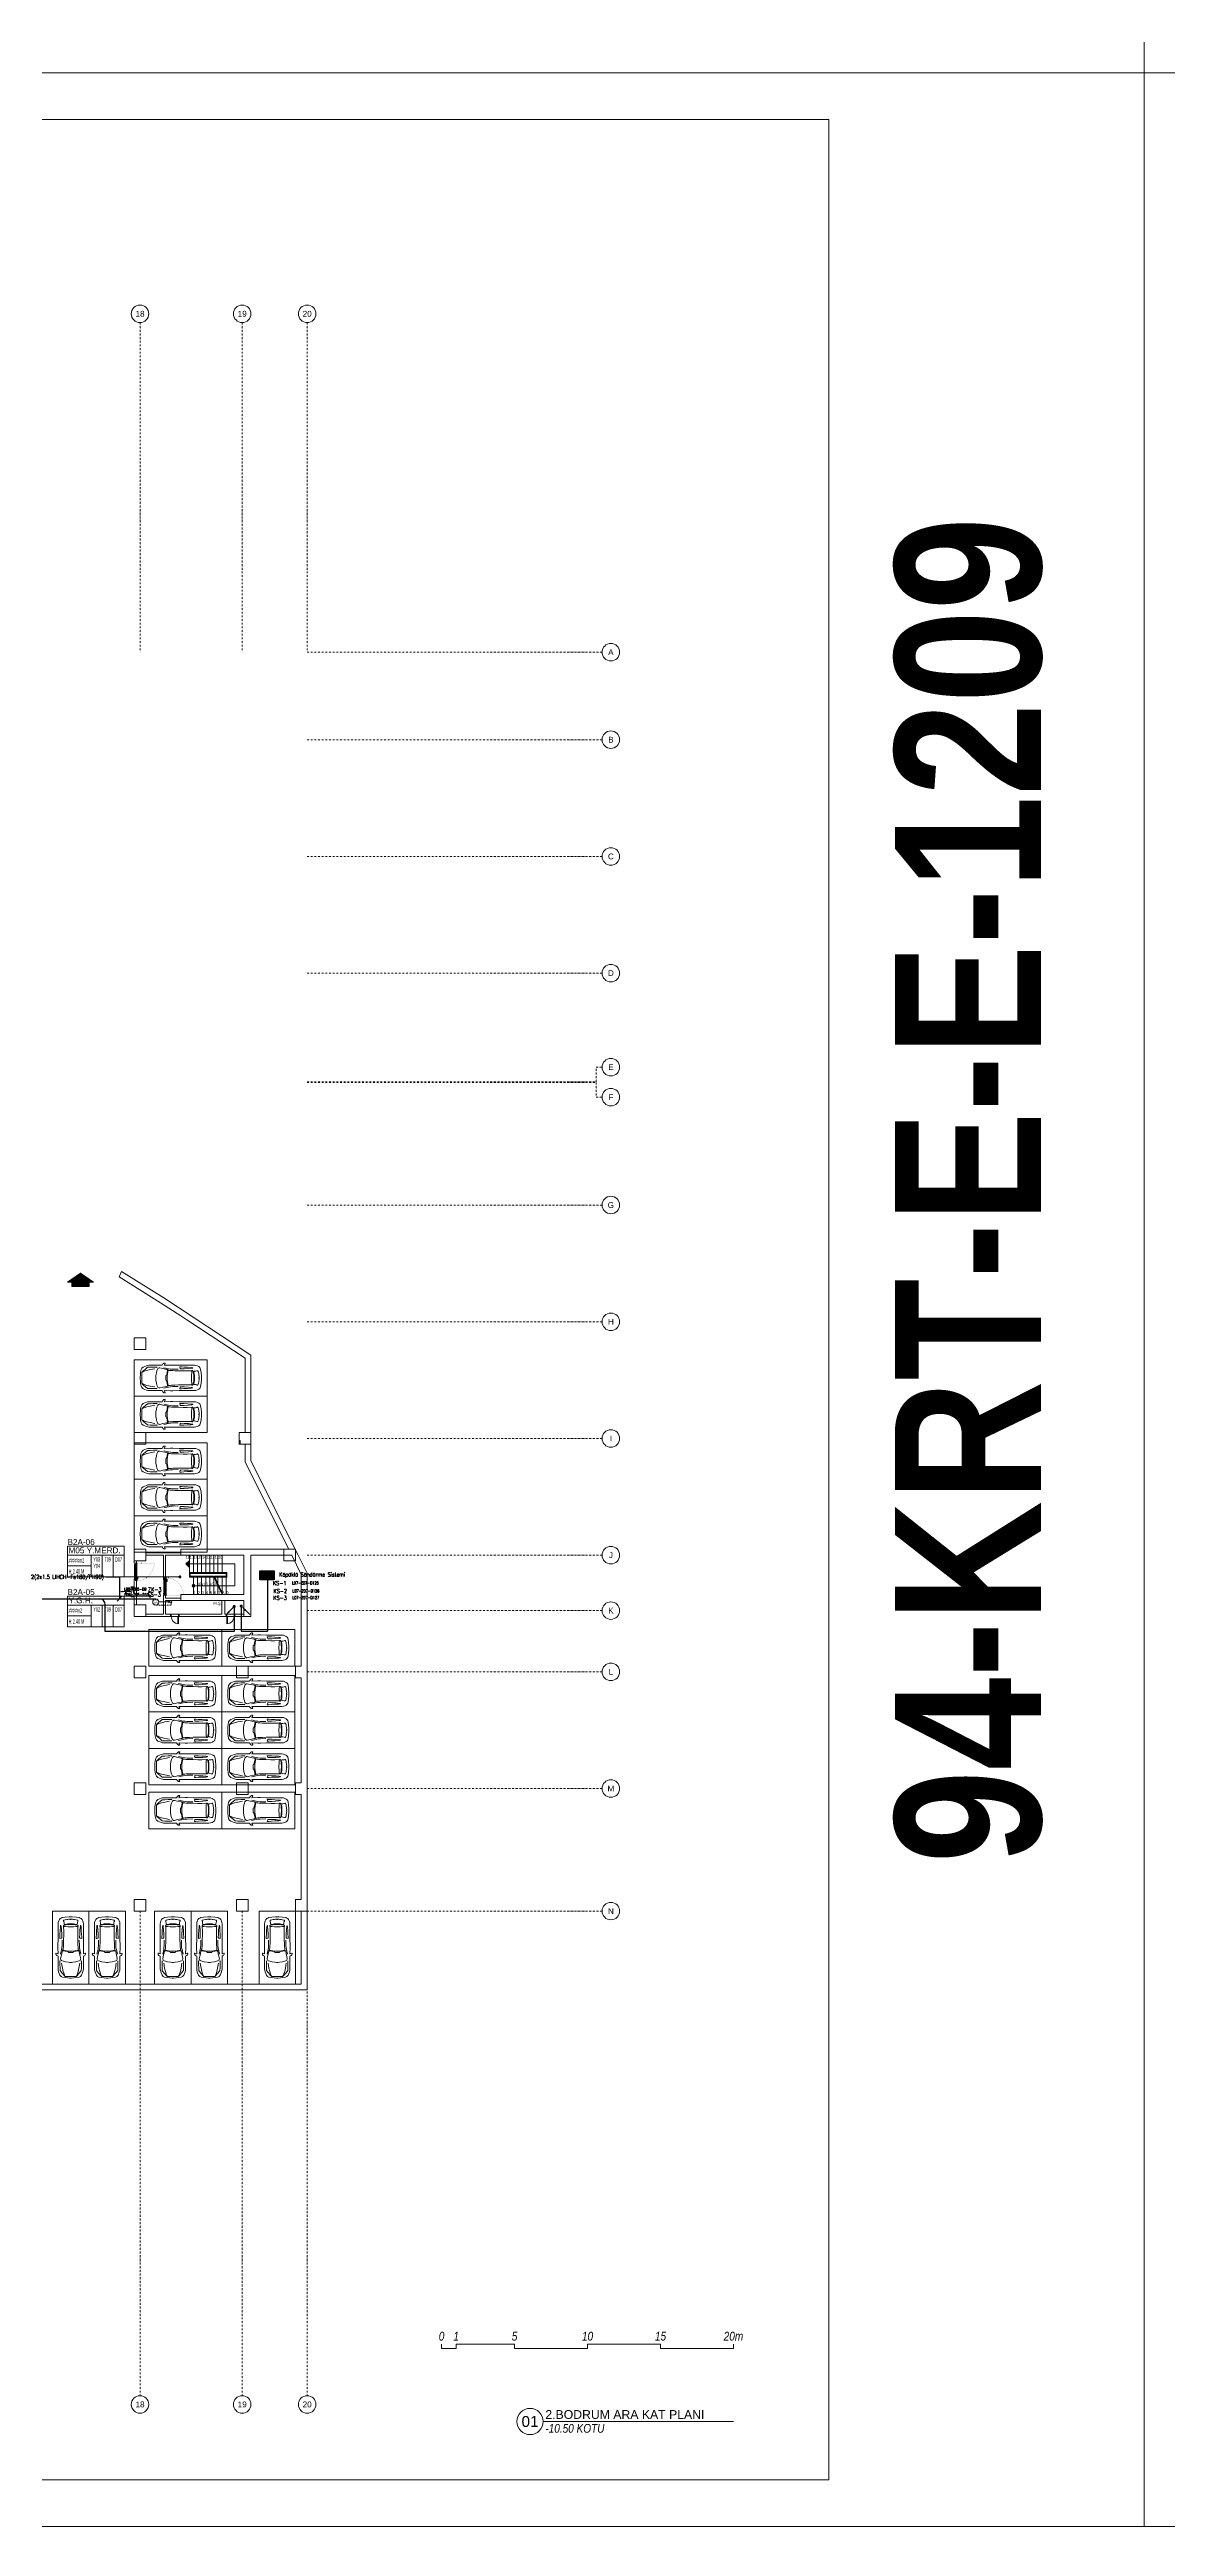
# Model space of a CAD drawing. Header units: metres. Extents: x -19121 to 152404, y -12107 to 46241.
# Drawn here: x 38660 to 46319, y -4219 to 12761 of the extents above; entities that cross this region are included whole.
import ezdxf
from ezdxf.enums import TextEntityAlignment as Align

# ---------------------------------------------------------------- set-up
doc = ezdxf.new("R2010")
doc.units = ezdxf.units.M
doc.header["$LTSCALE"] = 50
doc.header["$MEASUREMENT"] = 0
for name, pattern in [('DASHDOT2', [0.5, 0.25, -0.125, 0, -0.125]), ('DOT2', [0.125, 0, -0.125]), ('HIDDEN', [0.375, 0.25, -0.125])]:
    doc.linetypes.add(name, pattern=pattern)
doc.layers.get('0').update_dxf_attribs({"color": 9, "lineweight": 9})
for name, color, linetype, lineweight in [('00', 9, 'Continuous', 9), ('01', 9, 'Continuous', 9), ('03', 18, 'Continuous', 9), ('04', 9, 'Continuous', 9), ('06D', 9, 'Continuous', 9), ('10', 9, 'Continuous', 9), ('14', 9, 'Continuous', 9), ('19', 9, 'Continuous', 9), ('20', 9, 'DOT2', 9), ('21', 9, 'Continuous', 9), ('21_mahal200', 9, 'Continuous', 9), ('24', 9, 'DASHDOT2', 9), ('32-ekipman', 9, 'Continuous', 9), ('40A', 9, 'Continuous', 9), ('E-DEDEKTÖR NUMARALARI', 20, 'Continuous', 30), ('E-KUVVET PANOSU (MCC)', 7, 'Continuous', 30), ('E-MODÜL HATTI', 6, 'Continuous', 30), ('E-OK', 3, 'Continuous', 30), ('E-YAZI', 7, 'Continuous', 30), ('Y-DRENAJ', 251, 'HIDDEN', 9), ('Y-SPRINKLER-BORU', 251, 'Continuous', 15), ('Y-VANA', 3, 'Continuous', 15)]:
    doc.layers.add(name, color=color, linetype=linetype, lineweight=lineweight)
doc.styles.add('Arial', font='arial.ttf', dxfattribs={"height": 2.5})
doc.styles.add('E-YAZI', font='txttw.shx', dxfattribs={"height": 200})
doc.styles.add('MuuM_TEXT-BOLD', font='ARIALNB.TTF')
doc.styles.add('MuuM_TEXT-ITALIC', font='ARIALNI.TTF')
doc.styles.add('MuuM_TEXT-STANDART', font='ARIALN.TTF')
doc.styles.get("Standard").update_dxf_attribs({"font": 'ARIALN.TTF'})
doc.dimstyles.new('MuuM_DIM200', dxfattribs={"dimscale": 20, "dimtxt": 2, "dimasz": 1, "dimexe": 1, "dimexo": 1, "dimgap": 1, "dimtad": 1, "dimdec": 1, "dimrnd": 0.5, "dimdsep": 46, "dimtxsty": 'MuuM_TEXT-STANDART', "dimblk": 'ARCHTICK', "dimcen": 0, "dimdle": 0.15, "dimclrd": 256, "dimclre": 256, "dimclrt": 256, "dimadec": 0, "dimazin": 0, "dimtfac": 5, "dimtdec": 1, "dimtix": 1, "dimtmove": 2, "dimatfit": 3, "dimldrblk": 'DOT', "dimfxl": 3, "dimfxlon": 1, "dimtolj": 1, "dimlwd": -1, "dimlwe": -1, "dimarcsym": 0})

# ---------------------------------------------------------------- blocks, each defined once
blk = doc.blocks.new('0_drawinglabel')
blk.add_lwpolyline([(3, 0), (46.46, 0)])
blk.add_circle((0, 0), 3)
at = {"style": 'Arial'}
blk.add_attdef('CIZIMNO', text='', height=2.5, dxfattribs=at).set_placement((0, 0), align=Align.MIDDLE)
blk.add_attdef('CIZIMADI', text='', height=2, dxfattribs=at).set_placement((3.5, 0), align=Align.BOTTOM_LEFT)
blk.add_attdef('OLCEK', text='', height=2, dxfattribs=at).set_placement((46.46, 0), align=Align.BOTTOM_RIGHT)
at = {"style": 'MuuM_TEXT-ITALIC'}
blk.add_attdef('DRAWINGNAME', text='', height=2, dxfattribs=at).set_placement((3.5, -0.59), align=Align.TOP_LEFT)
blk.add_attdef('SCALE', text='', height=2, dxfattribs=at).set_placement((46.46, -0.59), align=Align.TOP_RIGHT)
blk = doc.blocks.new('0_graphicscale')
blk.add_lwpolyline([(0, 3), (0, 0), (10, 0), (10, 3), (50, 3), (50, 0), (100, 0), (100, 3), (150, 3), (150, 0), (200, 0), (200, 3)])
at = {"style": 'MuuM_TEXT-ITALIC'}
for s, p in [('0', (0, 8.5)), ('1', (10, 8.5)), ('5', (50, 8.5)), ('10', (100, 8.5)), ('15', (150, 8.5)), ('20m', (200, 8.5))]:
    blk.add_text(s, height=6, dxfattribs=at).set_placement(p, align=Align.MIDDLE_CENTER)
blk = doc.blocks.new('*U238')
at = {"layer": 'E-OK', "color": 3, "linetype": 'Continuous'}
blk.add_line((-98, -98), (0, 0), dxfattribs=at)
at = {"layer": 'E-OK', "color": 4, "linetype": 'Continuous', "const_width": 30}
blk.add_lwpolyline([(-15, 0, 1), (15, 0, 1)], format="xyb", close=True, dxfattribs=at)
at = {"layer": 'E-OK', "color": 3, "linetype": 'Continuous'}
blk.add_solid([(-84, -112), (-112, -84), (-183, -183)], dxfattribs=at)
blk = doc.blocks.new('A$C324859F2')
at = {"color": 3}
blk.add_circle((0, 0), 210, dxfattribs=at)
at = {"color": 3, "width": 0.6}
blk.add_attdef('TEXT1', text='', height=200, dxfattribs=at).set_placement((0, -97), align=Align.CENTER)
blk = doc.blocks.new('*U239')
at = {"layer": 'E-OK', "color": 3, "linetype": 'Continuous'}
blk.add_line((85, 85), (172, 172), dxfattribs=at)
at = {"layer": 'E-OK', "color": 4, "linetype": 'Continuous', "const_width": 30}
blk.add_lwpolyline([(-15, 0, 1), (15, 0, 1)], format="xyb", close=True, dxfattribs=at)
at = {"layer": 'E-OK', "color": 3, "linetype": 'Continuous'}
blk.add_solid([(99, 71), (71, 99), (0, 0)], dxfattribs=at)
blk = doc.blocks.new('100_KUVVET PANOSU (MCC)')
at = {"layer": 'E-KUVVET PANOSU (MCC)', "color": 4}
for p, q in [((-3.1, 3.9), (3.1, 3.9)), ((-3.1, 0), (-3.1, 3.9)), ((3.1, 0), (-3.1, 0)), ((3.1, 3.9), (3.1, 0))]:
    blk.add_line(p, q, dxfattribs=at)
blk.add_solid([(-3.1, 3.9), (3.1, 3.9), (-3.1, 0), (3.1, 0)], dxfattribs=at)
blk = doc.blocks.new('0_aks')
at = {"linetype": 'Continuous'}
blk.add_circle((0, 0), 3, dxfattribs=at)
at = {"style": 'Arial'}
blk.add_attdef('AKS', text='', height=2, dxfattribs=at).set_placement((0, 0), align=Align.MIDDLE_CENTER)
blk = doc.blocks.new('p-akslar_yeni')
at = {"layer": '24'}
for points in [[(17695, 2315), (17695, 55)], [(18395, 2315), (18395, 55)], [(18840, 2315), (18840, 55)], [(18840, 55), (20861, 55)], [(18840, -545), (20861, -545)], [(18840, -1345), (20861, -1345)], [(18840, -2145), (20861, -2145)], [(20821, -2890), (20821, -2790), (20861, -2790)], [(18840, -2890), (20821, -2890)], [(18840, -2895), (20821, -2895)], [(20821, -2895), (20821, -2995), (20861, -2995)], [(18840, -3735), (20861, -3735)], [(18840, -4535), (20861, -4535)], [(18840, -5335), (20861, -5335)], [(18840, -6135), (20861, -6135)], [(18840, -6515), (20861, -6515)], [(18840, -6935), (20861, -6935)], [(18840, -7735), (20861, -7735)], [(17695, -8575), (17695, -11897)], [(18395, -8575), (18395, -11897)], [(18840, -8575), (20861, -8575)], [(18840, -8575), (18840, -11897)]]:
    blk.add_lwpolyline(points, dxfattribs=at)
at = {"layer": '21', "xscale": 20, "yscale": 20, "zscale": 20}
for p, values in [((17695, 2375), {'AKS': '18'}), ((18395, 2375), {'AKS': '19'}), ((18840, 2375), {'AKS': '20'}), ((20921, 55), {'AKS': 'A'}), ((20921, -545), {'AKS': 'B'}), ((20921, -1345), {'AKS': 'C'}), ((20921, -2145), {'AKS': 'D'}), ((20921, -2790), {'AKS': 'E'}), ((20921, -2995), {'AKS': 'F'}), ((20921, -3735), {'AKS': 'G'}), ((20921, -4535), {'AKS': 'H'}), ((20921, -5335), {'AKS': 'I'}), ((20921, -6135), {'AKS': 'J'}), ((20921, -6515), {'AKS': 'K'}), ((20921, -6935), {'AKS': 'L'}), ((20921, -7735), {'AKS': 'M'}), ((20921, -8575), {'AKS': 'N'}), ((17695, -11957), {'AKS': '18'}), ((18395, -11957), {'AKS': '19'}), ((18840, -11957), {'AKS': '20'})]:
    blk.add_blockref('0_aks', p, dxfattribs=at).add_auto_attribs(values)
blk = doc.blocks.new('p-kolon_80x80')
blk.add_lwpolyline([(-40, -40), (40, -40), (40, 40), (-40, 40)], close=True)
blk = doc.blocks.new('2.Bod.Ara.Sitatik Elk.')
at = {"layer": '01'}
for points in [[(11560, -4550), (11421, -4460), (11136, -4282), (11154, -4246), (11443, -4426), (12040, -4819), (12040, -5350), (12000, -5350), (12000, -4840), (11600, -4577)], [(11560, -6150), (12300, -6150), (12000, -5553), (12000, -5430), (12040, -5430), (12040, -5543), (12364, -6190), (12364, -6190), (12425, -6313), (12425, -8630), (12345, -8630), (12345, -8550), (12385, -8550), (12385, -8550), (12385, -7830), (12345, -7830), (12345, -7750), (12385, -7750), (12385, -7030), (12385, -7030), (12345, -7030), (12345, -6950), (12385, -6950), (12385, -6950), (12385, -6323), (12319, -6190), (12040, -6190), (12040, -6610), (11990, -6610), (11990, -6500), (11600, -6500), (11600, -6500), (11560, -6500), (11560, -6460), (11990, -6460), (11990, -6190), (11560, -6190), (11560, -6150)], [(11240, -8630), (11320, -8630), (11320, -8550), (11240, -8550)], [(11940, -8630), (12020, -8630), (12020, -8550), (11940, -8550)]]:
    blk.add_lwpolyline(points, close=True, dxfattribs=at)
blk.add_lwpolyline([(11960, -5405), (11965, -5405), (11965, -5430), (11960, -5430)], dxfattribs=at)
for p in [(11280, -4740), (11280, -5390), (12000, -5390), (11280, -6190), (12304, -6190), (11280, -6570), (11280, -6990), (11980, -6990), (11280, -7790), (11980, -7790)]:
    blk.add_blockref('p-kolon_80x80', p, dxfattribs=at)
blk = doc.blocks.new('P-KURANGLEZ')
at = {"layer": '01'}
blk.add_lwpolyline([(7525, -500), (12385, -500), (12385, -5), (12385, 0), (12425, 0), (12425, -540), (7525, -540)], close=True, dxfattribs=at)
blk = doc.blocks.new('*U19')
at = {"ltscale": 15}
for p, q in [((-25, 1), (-26, 0)), ((-25, -1), (-26, 0)), ((-23, 1), (-25, 1)), ((-23, 1), (-23, -2)), ((-21, -3), (-18, 3)), ((-21, -3), (-18, 3)), ((-20, -3), (-17, 3)), ((-20, -3), (-16, 3)), ((-18, -3), (-15, 3)), ((-18, -3), (-15, 3)), ((-18, 1), (-18, 2)), ((-17, -3), (-14, 3)), ((-17, -3), (-13, 3)), ((-17, 1), (-17, 2)), ((-15, -3), (-12, 3)), ((-15, -3), (-12, 3)), ((-15, 1), (-15, 2)), ((-14, -3), (-11, 3)), ((-14, -3), (-10, 3)), ((-14, 1), (-14, 2)), ((-12, -3), (-9, 3)), ((-12, -3), (-9, 3)), ((-12, 1), (-12, 2)), ((-11, -3), (-8, 3)), ((-11, -3), (-7, 3)), ((-11, 1), (-11, 2)), ((-9, -3), (-6, 3)), ((-9, -3), (-6, 3)), ((-9, 1), (-9, 2)), ((-8, -3), (-4, 3)), ((-8, -3), (-5, 3)), ((-8, 1), (-8, 2)), ((-6, -3), (-3, 3)), ((-6, -3), (-3, 3)), ((-6, 1), (-6, 2)), ((-5, -3), (-1, 3)), ((-5, -3), (-2, 3)), ((-5, 1), (-5, 2)), ((-3, 1), (-3, 2)), ((0, 4), (-2, 1)), ((-2, 1), (-2, 2)), ((0, 0), (-1, 0)), ((-25, -1), (-23, -2)), ((-9, -2), (-23, -2)), ((-21, -3), (-21, -2)), ((-20, -3), (-19, -2)), ((-20, -2), (-19, -2)), ((-19, -2), (-18, -2)), ((-18, -3), (-18, -2)), ((-17, -3), (-16, -2)), ((-17, -2), (-16, -2)), ((-16, -2), (-15, -2)), ((-15, -3), (-15, -2)), ((-14, -3), (-13, -2)), ((-14, -2), (-13, -2)), ((-13, -2), (-12, -2)), ((-12, -3), (-12, -2)), ((-11, -3), (-10, -2)), ((-11, -2), (-10, -2)), ((-10, -2), (-9, -2)), ((-9, -3), (-9, -2)), ((-8, -2), (-7, -2)), ((-8, -3), (-7, -2)), ((-7, -2), (-6, -2)), ((-6, -3), (-6, -2)), ((-5, -2), (-4, -2)), ((-5, -3), (-4, -2)), ((-4, -2), (-2, -2)), ((0, -4), (-2, -2)), ((0, 0), (-1, 0))]:
    blk.add_line(p, q, dxfattribs=at)
for p, q in [((-7, 1), (-23, 1)), ((-17, 1), (-19, 1)), ((-16, 1), (-17, 1)), ((-14, 1), (-16, 1)), ((-13, 1), (-14, 1)), ((-11, 1), (-13, 1)), ((-10, 1), (-11, 1)), ((-8, 1), (-10, 1)), ((-7, 1), (-8, 1)), ((-5, 1), (-7, 1)), ((-4, 1), (-5, 1)), ((-2, 1), (-4, 1)), ((-2, 1), (-2, 1)), ((0, 0), (0, 4)), ((-2, -2), (-2, -2)), ((0, 0), (0, -4))]:
    blk.add_line(p, q)
for centre, radius, start, end in [((-26, 4), 3.92, 274.361, 322.10246), ((-26, -4), 3.92, 37.89754, 85.639), ((-18, 3), 0.0971, 330.32042, 150.32042), ((-17, 3), 0.0971, 330.32042, 150.32042), ((-15, 3), 0.0971, 330.32042, 150.32042), ((-14, 3), 0.0971, 330.32042, 150.32042), ((-12, 3), 0.0971, 330.32042, 150.32042), ((-11, 3), 0.0971, 330.32042, 150.32042), ((-9, 3), 0.0971, 330.32042, 150.32042), ((-8, 3), 0.0971, 330.32042, 150.32042), ((-6, 3), 0.0971, 330.32042, 150.32042), ((-5, 3), 0.0971, 330.32042, 150.32042), ((-3, 3), 0.0971, 330.32042, 150.32042), ((-2, 3), 0.0971, 330.32042, 150.32042), ((-1, 0), 0.486, 90, 270), ((0, 4), 0.25, 0, 150.08641), ((-21, -3), 0.0971, 150.32042, 330.32042), ((-20, -3), 0.0971, 150.32042, 330.32042), ((-18, -3), 0.0971, 150.32042, 330.32042), ((-17, -3), 0.0971, 150.32042, 330.32042), ((-15, -3), 0.0971, 150.32042, 330.32042), ((-14, -3), 0.0971, 150.32042, 330.32042), ((-12, -3), 0.0971, 150.32042, 330.32042), ((-11, -3), 0.0971, 150.32042, 330.32042), ((-9, -3), 0.0971, 150.32042, 330.32042), ((-8, -3), 0.0971, 150.32042, 330.32042), ((-6, -3), 0.0971, 150.32042, 330.32042), ((-5, -3), 0.0971, 150.32042, 330.32042), ((0, -4), 0.25, 209.91359, 0)]:
    blk.add_arc(centre, radius, start, end, dxfattribs=at)
blk = doc.blocks.new('conta')
at = {"ltscale": 10}
for p, q in [((-2650, 5346), (-2650, 5346)), ((-2650, 5345), (-2649, 5345)), ((-2650, 5344), (-2650, 5344)), ((-2650, 5344), (-2650, 5344)), ((-2649, 5345), (-2649, 5346)), ((-2649, 5345), (-2649, 5345)), ((-2649, 5345), (-2649, 5345)), ((-2649, 5345), (-2649, 5345)), ((-2649, 5344), (-2649, 5344)), ((-2649, 5344), (-2649, 5344)), ((-2649, 5344), (-2649, 5344))]:
    blk.add_line(p, q, dxfattribs=at)
for centre, radius, start, end in [((-2650, 5346), 0.05, 140.6345, 188.9372), ((-2650, 5346), 0.0696, 22.2428, 159.258), ((-2650, 5345), 0.03, 160.3382, 273.2666), ((-2650, 5342), 3.01, 80.4362, 93.2666), ((-2653, 5345), 3.19, 350.4674, 8.9372), ((-2650, 5345), 0.03, 90, 196.7772), ((-2651, 5345), 1.24, 340.3382, 16.7772), ((-2650, 5344), 0.02, 170.4674, 213.7451), ((-2651, 5345), 2.33, 7.5897, 18.7951), ((-2649, 5346), 0.05, 18.7951, 42.1429), ((-2649, 5345), 0.03, 4.7972, 123.0062), ((-2649, 5345), 0.05, 142.7347, 180.2669), ((-2658, 5345), 9.36, 353.6857, 357.8537), ((-2649, 5345), 0.03, 260.4362, 338.7066), ((-2649, 5345), 0.05, 52.7347, 142.7347), ((-2649, 5345), 0.05, 322.7347, 52.7347), ((-2649, 5345), 0.05, 187.5897, 322.7347), ((-2649, 5345), 0.05, 270, 303.0062), ((-2650, 5345), 1.27, 338.7066, 23.0418), ((-2649, 5344), 0.1, 173.9571, 217.2653), ((-2649, 5344), 0.05, 217.2653, 307.2653), ((-2649, 5344), 0.05, 307.2653, 37.2653), ((-2649, 5344), 0.1, 173.6857, 217.2653), ((-2649, 5344), 0.231, 353.9571, 81.9004)]:
    blk.add_arc(centre, radius, start, end, dxfattribs=at)
for points, knots in [([(-2649, 5346), (-2649, 5346), (-2649, 5346), (-2649, 5345), (-2649, 5346), (-2649, 5345), (-2650, 5346), (-2650, 5346), (-2650, 5346), (-2650, 5346)], [0.0086373, 0.0086373, 0.0086373, 0.0086373, 0.1097304, 0.3133405, 0.4430081, 0.5658764, 0.7165186, 0.8527974, 0.9648495, 0.9648495, 0.9648495, 0.9648495]), ([(-2650, 5344), (-2650, 5344), (-2650, 5345), (-2650, 5344), (-2649, 5344), (-2649, 5344), (-2649, 5344)], [0, 0, 0, 0, 0.1008757, 0.3841126, 0.5436166, 0.6906785, 0.6906785, 0.6906785, 0.6906785])]:
    blk.add_open_spline(points, degree=3, knots=knots, dxfattribs=at)
blk = doc.blocks.new('p-yn_sackasa')
at = {"layer": '10', "linetype": 'Continuous'}
for p, q in [((-2, 0), (-2, 0)), ((3, 7), (0, 7)), ((3, 7), (0, 7)), ((3, 7), (0, 7)), ((0, 7), (3, 7)), ((0, 7), (0, 6)), ((0, 7), (0, 6)), ((0, 6), (0, 7)), ((0, 7), (0, 6)), ((1, 6), (0, 6)), ((0, 6), (1, 6)), ((1, 6), (0, 6)), ((0, 6), (1, 6)), ((1, 6), (1, 6)), ((1, 6), (1, 6)), ((2, 4), (1, 4)), ((1, 4), (2, 4)), ((2, 4), (1, 4)), ((1, 4), (2, 4)), ((1, 4), (1, 3)), ((1, 3), (1, 4)), ((1, 3), (1, 4)), ((1, 3), (1, 4)), ((1, -1), (1, 2)), ((1, -1), (1, 2)), ((1, -1), (1, 2)), ((1, -1), (1, 2)), ((1, 2), (1, 2)), ((1, 2), (1, 2)), ((1, 2), (1, 2)), ((1, 2), (1, 2)), ((3, 4), (2, 3)), ((3, 3), (3, 7)), ((3, 3), (3, 7)), ((3, 3), (3, 7)), ((3, 3), (3, 7)), ((3, 4), (3, 3)), ((3, 3), (3, 4)), ((3, 4), (3, 3)), ((-3, 0), (-3, -2)), ((-3, -2), (-3, 0)), ((-2, 0), (-3, 0)), ((-2, 0), (-3, 0)), ((-3, 0), (-3, -2)), ((-2, 0), (-3, 0)), ((-3, 0), (-3, -2)), ((-2, 0), (-3, 0)), ((1, -2), (-3, -2)), ((-3, -2), (1, -2)), ((1, -2), (-3, -2)), ((1, -2), (-3, -2)), ((-2, 0), (-2, 0)), ((1, -1), (1, -1)), ((1, -1), (1, -1)), ((1, -1), (1, -2)), ((1, -1), (1, -2)), ((1, -1), (1, -1)), ((1, -1), (1, -1)), ((1, -1), (1, -2)), ((1, -1), (1, -2))]:
    blk.add_line(p, q, dxfattribs=at)
for points in [[(0, 2), (1, 2), (1, -1), (0, -1)], [(0, 2), (0, 2), (0, -1), (0, -1)]]:
    blk.add_lwpolyline(points, close=True, dxfattribs=at)
for centre, radius, start, end in [((0, 7), 0.249, 90, 180), ((0, 7), 0.261, 90, 180), ((0, 7), 0.122, 90, 180), ((0, 7), 0.11, 90, 180), ((0, 6), 0.122, 180, 270), ((0, 6), 0.249, 181.345, 271.3502), ((0, 6), 0.261, 180, 270), ((0, 6), 0.11, 180, 270), ((1, 4), 0.114, 90, 180), ((1, 4), 0.24, 90, 180), ((1, 4), 0.253, 90, 180), ((1, 4), 0.101, 90, 180), ((1, 3), 0.0801, 243.2203, 0), ((1, 3), 0.206, 243.2197, 0), ((1, 3), 0.0674, 243.2129, 0), ((1, 3), 0.219, 243.2148, 0), ((1, 2), 0.206, 63.2169, 180), ((1, 2), 0.0801, 63.215, 180), ((1, 2), 0.219, 63.2153, 180), ((1, 2), 0.0674, 63.2144, 180), ((2, 4), 0.122, 342.8607, 90), ((2, 4), 0.249, 342.8613, 90), ((2, 4), 0.261, 342.8602, 90), ((2, 4), 0.11, 342.8621, 90), ((3, 3), 0.232, 162.8601, 0), ((3, 3), 0.219, 162.8613, 0), ((3, 7), 0.249, 0, 90), ((3, 7), 0.261, 0, 90), ((3, 7), 0.122, 0, 90), ((3, 7), 0.11, 0, 90), ((3, 3), 0.0927, 162.8605, 0), ((3, 3), 0.0801, 162.8624, 0), ((-3, 0), 0.24, 90, 180), ((-3, 0), 0.253, 90, 180), ((-3, 0), 0.114, 90, 180), ((-3, 0), 0.101, 90, 180), ((-3, -2), 0.114, 180, 270), ((-3, -2), 0.24, 180, 270), ((-3, -2), 0.253, 180, 270), ((-3, -2), 0.101, 180, 270), ((1, -1), 0.0674, 180, 180.5245), ((1, -1), 0.206, 180, 296.7851), ((1, -1), 0.0801, 180, 296.785), ((1, -1), 0.206, 0, 116.7836), ((1, -1), 0.219, 180, 296.785), ((1, -1), 0.219, 0, 116.7854), ((1, -1), 0.0674, 180, 296.7871), ((1, -1), 0.0801, 0, 116.7811), ((1, -1), 0.0674, 0, 116.7871), ((1, -2), 0.114, 270, 0), ((1, -2), 0.24, 270, 0), ((1, -2), 0.101, 270, 0), ((1, -2), 0.253, 270, 0)]:
    blk.add_arc(centre, radius, start, end, dxfattribs=at)
at = {"layer": '10', "xscale": 0.0842696629213483, "yscale": 0.0842696629213483, "zscale": 0.0842696629213483}
blk.add_blockref('*U19', (1, 1), dxfattribs=at)
at = {"layer": '14', "xscale": -0.7887640449438696, "yscale": 0.7887640449438696, "zscale": 0.7887640449438204, "rotation": 90}
blk.add_blockref('conta', (4218, -2086), dxfattribs=at)
blk = doc.blocks.new('*U354')
at = {"layer": '06D'}
for points in [[(110, 5), (110, 11), (95, 11), (95, 9), (108, 9), (108, 9), (108, 5), (110, 5)], [(111, 4), (111, 5), (107, 5), (107, 4), (111, 4)]]:
    blk.add_lwpolyline(points, dxfattribs=at)
for points in [[(8, -11), (13, -11), (13, -2), (8, -2)], [(14, -12), (106, -12), (106, -9), (14, -9)], [(111, -10), (106, -10), (106, -2), (111, -2)]]:
    blk.add_lwpolyline(points, close=True, dxfattribs=at)
for points in [[(8, -9), (8, -9), (8, -13, 0.414214), (8, -13), (14, -13, 0.414214), (14, -13), (14, -9), (13, -9)], [(111, -9), (112, -9), (112, -13, -0.414214), (112, -13), (106, -13, -0.414214), (106, -13), (106, -9), (106, -9)]]:
    blk.add_lwpolyline(points, format="xyb", dxfattribs=at)
at = {"layer": '10', "ltscale": 10}
for p, q in [((-2, 4), (-2, 4)), ((-2, 4), (-2, 4)), ((-1, 3), (-1, 3)), ((-1, 3), (-1, 3)), ((-1, 3), (-1, 3)), ((-1, 3), (-1, 3)), ((-1, 3), (-1, 3)), ((-1, 3), (-1, 3)), ((-1, 3), (-1, 3)), ((-1, 3), (-1, 3)), ((0, 4), (120, 4)), ((0, 3), (120, 3)), ((0, 3), (0, 3)), ((0, 3), (0, 3)), ((0, 3), (2, 3)), ((0, 3), (2, 3)), ((1, 0), (2, 1)), ((2, 3), (2, -2)), ((2, 3), (2, -2)), ((2, 1), (2, -1)), ((2, -1), (2, 1)), ((2, 1), (2, 1)), ((2, 1), (2, 1)), ((2, 1), (2, 1)), ((118, 3), (118, -2)), ((118, 3), (118, -2)), ((120, 3), (118, 3)), ((120, 3), (118, 3)), ((118, 0), (118, 1)), ((118, 1), (118, 0)), ((118, 1), (118, 1)), ((118, 1), (119, 1)), ((118, 1), (119, 1)), ((118, 0), (118, 1)), ((118, 1), (118, 0)), ((118, 1), (118, 1)), ((118, 1), (119, 1)), ((118, 1), (119, 1)), ((119, 0), (118, 0)), ((119, 0), (118, 0)), ((120, 3), (120, 3)), ((120, 3), (120, 3)), ((2, 0), (1, 0)), ((2, -1), (1, -1)), ((2, -1), (2, -1)), ((2, -2), (118, -2)), ((2, -2), (117, -2)), ((118, -1), (118, 0)), ((118, 0), (118, -1)), ((118, -1), (118, 0)), ((118, 0), (118, -1)), ((118, -1), (118, -1)), ((118, -1), (118, -1))]:
    blk.add_line(p, q, dxfattribs=at)
blk.add_circle((-1, 4), 0.843, dxfattribs=at)
blk.add_circle((-1, 4), 0.843, dxfattribs=at)
for centre, radius, start, end in [((-1, 4), 1.01, 219.4092, 254.2861), ((-1, 4), 1.01, 219.4092, 254.2861), ((0, 3), 0.302, 105.5524, 240.0315), ((0, 3), 0.302, 105.5524, 240.0315), ((0, 3), 0.428, 156.352, 217.621), ((0, 3), 0.428, 156.352, 217.621), ((0, 3), 0.1, 90, 180), ((0, 3), 0.1, 180, 270), ((0, 3), 0.005, 90, 180), ((0, 3), 0.005, 180, 270), ((2, 3), 0.1, 0, 90), ((2, 3), 0.05, 0, 90), ((118, 3), 0.05, 90, 180), ((118, 3), 0.1, 90, 180), ((120, 3), 0.1, 0, 90), ((120, 3), 0.005, 0, 90), ((120, 3), 0.1, 270, 0), ((120, 3), 0.005, 270, 0), ((2, -2), 0.1, 180, 270), ((2, -2), 0.05, 180, 270), ((118, -2), 0.141, 284.9271, 345.0729)]:
    blk.add_arc(centre, radius, start, end, dxfattribs=at)
at = {"layer": '20'}
blk.add_lwpolyline([(0, 3), (0, 123, -0.414214), (120, 3, 1)], format="xyb", dxfattribs=at)
at = {"xscale": -1, "rotation": 180}
blk.add_blockref('p-yn_sackasa', (0, 1), dxfattribs=at)
at = {"rotation": 180}
blk.add_blockref('p-yn_sackasa', (120, 1), dxfattribs=at)
blk = doc.blocks.new('p-araba-10')
for points in [[(-194, -2), (-194, 5), (-193, 22), (-191, 39), (-188, 57), (-183, 66), (-174, 74), (-151, 83), (-141, 86), (-134, 87), (-72, 87), (-61, 87), (-46, 87), (-44, 87), (-42, 91), (-39, 96), (-35, 100), (-31, 102), (-25, 102), (-23, 99), (-26, 93), (-28, 88), (-29, 87), (13, 88), (15, 88), (28, 88), (30, 88), (72, 87), (128, 87), (160, 87), (177, 87), (187, 86), (198, 82), (207, 78), (214, 72), (217, 65), (220, 58), (223, 37), (225, 11), (225, -11), (223, -37), (220, -58), (217, -65), (214, -72), (207, -78), (198, -82), (187, -86), (177, -87), (160, -87), (128, -87), (72, -87), (30, -88), (28, -88), (15, -88), (13, -88), (-29, -87), (-28, -88), (-26, -93), (-23, -99), (-25, -102), (-31, -102), (-35, -100), (-39, -96), (-42, -91), (-44, -87), (-46, -87), (-61, -87), (-72, -87), (-134, -87), (-141, -86), (-151, -83), (-174, -74), (-183, -66), (-188, -57), (-191, -39), (-193, -22), (-194, -5), (-194, 2)], [(-93, -62), (-126, -56), (-149, -51), (-166, -46), (-174, -42), (-183, -37), (-183, -26), (-183, -12), (-183, 0), (-183, 13), (-183, 26), (-183, 37), (-178, 43), (-168, 52), (-158, 61), (-143, 73), (-125, 73), (-102, 74), (-79, 74), (-77, 72)], [(-93, 63), (-126, 57), (-149, 51), (-166, 46), (-174, 43), (-183, 37), (-183, 26), (-183, 13), (-183, 0), (-183, -12), (-183, -26), (-183, -37), (-178, -43), (-168, -51), (-158, -60), (-143, -72), (-125, -73), (-102, -73), (-79, -73), (-77, -72)], [(-8, -57), (-13, -58), (-38, -63), (-60, -69), (-65, -68), (-69, -66), (-73, -64), (-76, -58), (-79, -49), (-83, -35), (-86, -15), (-87, -5), (-87, 0), (-87, 6), (-86, 16), (-83, 36), (-79, 50), (-76, 59), (-73, 64), (-69, 67), (-65, 69), (-60, 69), (-38, 64), (-13, 58), (-8, 57)], [(66, 59), (28, 59), (13, 61), (1, 63), (-31, 70)], [(-3, -53), (-3, -55), (-4, -55), (-8, -57), (-7, -54), (-7, -53), (-12, -23), (-13, -20), (-14, -18), (-18, -16), (-19, -14), (-19, -10), (-19, -3), (-19, 0), (-19, 3), (-19, 10), (-19, 15), (-18, 16), (-14, 18), (-13, 20), (-12, 23), (-7, 53), (-7, 55), (-8, 57), (-4, 56), (-3, 55), (-3, 53)], [(160, 49), (128, 48), (100, 48), (68, 49), (43, 49), (29, 50), (21, 50), (11, 51), (4, 52), (1, 53), (-3, 53), (-3, 50), (-5, 42), (-7, 30), (-9, 12), (-9, 3), (-9, 0), (-9, -2), (-9, -12), (-7, -29), (-5, -41), (-3, -49), (-3, -53), (1, -52), (4, -52), (11, -51), (21, -50), (29, -49), (43, -49), (68, -48), (100, -48), (128, -48), (160, -48)], [(66, -58), (28, -59), (13, -60), (1, -63), (-31, -70)]]:
    blk.add_lwpolyline(points)
for points in [[(159, 66), (166, 67), (167, 69), (166, 70), (156, 71), (129, 73), (106, 74), (88, 75), (78, 75), (77, 74), (80, 64), (81, 62), (83, 62), (107, 62), (136, 64)], [(170, -39), (171, -30), (173, -19), (174, -4), (174, 0), (174, 5), (173, 19), (171, 31), (170, 40), (167, 48), (166, 50), (161, 50), (160, 49), (159, 37), (158, 19), (157, 8), (157, 0), (157, -8), (158, -19), (159, -36), (160, -48), (161, -50), (166, -50), (167, -48)], [(174, -36), (176, -28), (177, -19), (177, -11), (177, -1), (177, 0), (177, 2), (177, 11), (177, 20), (176, 28), (174, 36), (173, 41), (173, 44), (175, 45), (178, 46), (184, 46), (193, 48), (197, 49), (200, 49), (202, 47), (203, 44), (205, 37), (207, 27), (208, 19), (209, 12), (210, 7), (210, 5), (209, 3), (208, 1), (208, 0), (208, -1), (209, -3), (209, -3), (210, -5), (210, -7), (209, -12), (208, -18), (207, -26), (205, -37), (203, -43), (202, -47), (200, -49), (197, -49), (193, -48), (184, -46), (178, -45), (175, -45), (173, -43), (173, -41)], [(159, -66), (166, -67), (167, -68), (166, -69), (156, -71), (129, -72), (106, -73), (88, -75), (78, -75), (77, -74), (80, -64), (81, -62), (83, -61), (107, -62), (136, -63)]]:
    blk.add_lwpolyline(points, close=True)
blk = doc.blocks.new('p-carpark_std')
at = {"layer": '06D'}
blk.add_lwpolyline([(-500, -125), (0, -125), (0, 125), (-500, 125)], close=True, dxfattribs=at)
at = {"layer": '04'}
blk.add_blockref('p-araba-10', (-265, 0), dxfattribs=at)
blk = doc.blocks.new('p-M01-M02_merdiven-1050')
at = {"layer": '19'}
h = blk.add_hatch(color=256, dxfattribs=at)
h.dxf.hatch_style = 1
edge = h.paths.add_edge_path()
edge.add_arc((210, -344), 10, 270, 630)
h = blk.add_hatch(color=256, dxfattribs=at)
h.dxf.hatch_style = 1
h.paths.add_polyline_path([(84, -372), (36, -372), (60, -396)])
at = {"layer": '19', "linetype": 'Continuous'}
for points in [[(0, -148), (120, -148)], [(210, -344), (210, -120), (210, -60), (60, -60), (60, -372)], [(145, -201), (145, -120), (125, -120), (125, -120), (125, -367), (140, -367), (140, -372), (120, -372), (120, -367), (120, -115), (120, -115), (150, -115), (150, -198)], [(145, -201), (270, -142)], [(145, -206), (270, -148)], [(150, -120), (270, -120)], [(150, -148), (258, -148)], [(0, -176), (120, -176)], [(0, -204), (120, -204)], [(0, -232), (120, -232)], [(0, -260), (120, -260)], [(0, -288), (120, -288)], [(0, -316), (120, -316)], [(150, -176), (198, -176)], [(150, -204), (270, -204)], [(150, -232), (270, -232)], [(150, -260), (270, -260)], [(150, -288), (270, -288)], [(150, -316), (270, -316)], [(210, -176), (270, -176)], [(0, -344), (120, -344)], [(0, -372), (120, -372)], [(150, -344), (270, -344)]]:
    blk.add_lwpolyline(points, dxfattribs=at)
at = {"layer": '19'}
for points in [[(145, -206), (270, -148)], [(150, -204), (150, -372), (150, -372), (145, -372), (145, -372), (145, -206)]]:
    blk.add_lwpolyline(points, dxfattribs=at)
blk.add_lwpolyline([(84, -372), (36, -372), (60, -396)], close=True, dxfattribs=at)
blk.add_circle((210, -344), 10, dxfattribs=at)
blk = doc.blocks.new('YD-72-20')
at = {"linetype": 'Continuous'}
for p, q in [((0.36, 0), (-0.36, 0)), ((-0.22, 0.35), (0.22, 0.35)), ((-0.22, 0.35), (0, 0.28)), ((0, 0.71), (-0.03, 0.63)), ((0, 0.71), (0.03, 0.63)), ((0, 0.43), (0, 0.71)), ((0.22, 0.35), (0, 0.43)), ((0, 0.06), (0, 0.28)), ((0.36, 0), (0.36, -0.2))]:
    blk.add_line(p, q, dxfattribs=at)
blk.add_solid([(0.36, -0.2), (-0.36, 0), (-0.36, -0.2)])
blk = doc.blocks.new('b2a yan.dol')
at = {"yscale": 100, "zscale": 100}
for p, xscale, rotation in [((39220, -17321), -100, 90), ((36512, -17486), 100, 180)]:
    blk.add_blockref('YD-72-20', p, dxfattribs=dict(at, xscale=xscale, rotation=rotation))
at = {"xscale": 100, "yscale": 100, "zscale": 100}
blk.add_blockref('YD-72-20', (38247, -19991), dxfattribs=at)
blk = doc.blocks.new('0-OK 2')
at = {"true_color": 0x4f4f4f}
blk.add_hatch(color=251, dxfattribs=at).paths.add_polyline_path([(0, 0), (120, 180), (120, 120), (180, 120), (180, -120), (120, -120), (120, -180)])
at = {"linetype": 'ByBlock', "lineweight": -2}
blk.add_lwpolyline([(180, -120), (180, 120), (120, 120), (120, 180), (0, 0), (120, -180), (120, -120)], close=True, dxfattribs=at)
blk.add_point((0, 0))
blk = doc.blocks.new('_ArchTick')
at = {"color": 0, "linetype": 'ByBlock', "const_width": 0.15}
blk.add_lwpolyline([(-0.5, -0.5), (0.5, 0.5)], dxfattribs=at)
blk = doc.blocks.new('_Dot')
at = {"color": 0, "linetype": 'ByBlock', "lineweight": -2}
blk.add_line((-0.5, 0), (-1, 0), dxfattribs=at)
at = {"color": 0, "linetype": 'ByBlock', "const_width": 0.5}
blk.add_lwpolyline([(-0.25, 0, 1), (0.25, 0, 1)], format="xyb", close=True, dxfattribs=at)
blk = doc.blocks.new('0_roomno2')
blk.add_lwpolyline([(19.38, -10.5), (0, -10.5), (0, 0), (19.38, 0)], close=True)
for points in [[(0, -3), (19.38, -3)], [(0, -6.75), (8.12, -6.75)], [(8.12, -3), (8.12, -10.5)], [(11.88, -3), (11.88, -10.5)], [(15.62, -3), (15.62, -10.5)]]:
    blk.add_lwpolyline(points)
at = {"style": 'MuuM_TEXT-STANDART', "width": 0.6}
blk.add_text('H:', height=1.5, dxfattribs=at).set_placement((0.35, -8.61), align=Align.MIDDLE_LEFT)
at = {"style": 'Arial'}
blk.add_attdef('ODANO', (0, 1.17), '', height=2, dxfattribs=at)
at = {"style": 'MuuM_TEXT-STANDART', "width": 0.6}
for tag, p in [('M2', (0.35, -4.88)), ('TEMIZTAVANYUKSEKLIGI', (1.8, -8.61))]:
    blk.add_attdef(tag, text='', height=1.5, dxfattribs=at).set_placement(p, align=Align.MIDDLE_LEFT)
at = {"style": 'Arial'}
blk.add_attdef('MEKANADI', text='', height=2, dxfattribs=at).set_placement((0.35, -3), align=Align.BOTTOM_LEFT)
at = {"style": 'MuuM_TEXT-STANDART', "width": 0.6}
for tag, p in [('YER01', (10, -4.5)), ('YER02', (10, -6.75)), ('YER03', (10, -9)), ('TAVAN01', (13.75, -4.5)), ('TAVAN02', (13.75, -6.75)), ('TAVAN03', (13.75, -9)), ('DUVAR01', (17.5, -4.5)), ('DUVAR02', (17.5, -6.75)), ('DUVAR03', (17.5, -9))]:
    blk.add_attdef(tag, text='', height=1.5, dxfattribs=at).set_placement(p, align=Align.MIDDLE_CENTER)
blk = doc.blocks.new('ttttttttttttt')
for points in [[(3983, -30734), (3983, -30749)], [(3988, -30734), (3983, -30734)], [(3988, -30734), (3988, -30749)], [(4043, -30734), (4038, -30734)], [(4038, -30734), (4038, -30749)], [(4043, -30734), (4043, -30749)], [(3988, -30749), (3983, -30749)], [(4034, -30749), (3988, -30749)], [(4034, -30749), (4034, -30799)], [(4034, -30749), (4038, -30749)], [(4043, -30749), (4038, -30749)], [(4038, -30749), (4038, -30799)]]:
    blk.add_lwpolyline(points)
blk.add_arc((4038, -30749), 50, 180, 270)
blk = doc.blocks.new('2.Bod.Ara.Mimari Elk.')
at = {"layer": '00'}
for points in [[(11240, -6245), (11240, -6230), (11255, -6230), (11255, -6245), (11240, -6245)], [(11840, -6500), (11840, -6595), (11455, -6595), (11455, -6500), (11560, -6500), (11560, -6485), (11455, -6485), (11455, -6465), (11440, -6465), (11440, -6595), (11320, -6595), (11320, -6610), (11990, -6610), (11990, -6595), (11860, -6595), (11860, -6500)]]:
    blk.add_lwpolyline(points, dxfattribs=at)
for points in [[(11320, -6175), (11560, -6175), (11560, -6190), (11455, -6190), (11455, -6355), (11440, -6355), (11440, -6190), (11320, -6190)], [(11255, -6355), (11255, -6530), (11240, -6530), (11240, -6355)]]:
    blk.add_lwpolyline(points, close=True, dxfattribs=at)
at = {"rotation": 270}
blk.add_blockref('p-M01-M02_merdiven-1050', (11990, -6190), dxfattribs=at)
blk.add_blockref('ttttttttttttt', (7505, 24139))
at = {"xscale": -1}
blk.add_blockref('ttttttttttttt', (15913, 24139), dxfattribs=at)
at = {"layer": '01'}
blk.add_blockref('P-KURANGLEZ', (0, -8630), dxfattribs=at)
at = {"layer": '04'}
for p in [(11740, -4975), (11740, -5225), (11740, -5545), (11740, -5795), (11740, -6045), (11840, -6825), (12340, -6825), (11840, -7140), (12340, -7140), (11840, -7390), (12340, -7390), (11840, -7640), (12340, -7640), (11840, -7940), (12340, -7940)]:
    blk.add_blockref('p-carpark_std', p, dxfattribs=at)
at = {"layer": '04', "rotation": 90}
for p in [(10805, -8630), (11055, -8630), (11505, -8630), (11755, -8630), (12220, -8630)]:
    blk.add_blockref('p-carpark_std', p, dxfattribs=at)
at = {"layer": '10', "rotation": 270}
blk.add_blockref('*U354', (11254, -6245), dxfattribs=at)
at = {"layer": '10', "xscale": -1, "rotation": 270}
blk.add_blockref('*U354', (11454, -6465), dxfattribs=at)
at = {"layer": '21', "xscale": 0.5, "yscale": 0.5, "zscale": 0.5, "rotation": 270}
blk.add_blockref('0-OK 2', (10872, -4258), dxfattribs=at)
at = {"layer": '21_mahal200'}
ref = blk.add_blockref('0_roomno2', (10783, -6129), dxfattribs=dict(at, xscale=20, yscale=20, zscale=20))
ref.add_attrib('ODANO', 'B2A-06', (10783, -6120), dxfattribs={"layer": '0', "height": 40, "style": 'Arial'})
ref.add_attrib('MEKANADI', 'M05 Y.MERD.', dxfattribs={"layer": '0', "height": 40, "style": 'Arial'}).set_placement((10790, -6189), align=Align.BOTTOM_LEFT)
ref.add_attrib('M2', '#####m2', dxfattribs={"layer": '0', "height": 30, "style": 'MuuM_TEXT-STANDART', "width": 0.6}).set_placement((10790, -6226), align=Align.MIDDLE_LEFT)
ref.add_attrib('TEMIZTAVANYUKSEKLIGI', '2.40 M', dxfattribs={"layer": '0', "height": 30, "style": 'MuuM_TEXT-STANDART', "width": 0.6}).set_placement((10819, -6301), align=Align.MIDDLE_LEFT)
ref.add_attrib('YER01', 'Y03', dxfattribs={"layer": '0', "height": 30, "style": 'MuuM_TEXT-STANDART', "width": 0.6}).set_placement((10983, -6219), align=Align.MIDDLE_CENTER)
ref.add_attrib('TAVAN01', 'T09', dxfattribs={"layer": '0', "height": 30, "style": 'MuuM_TEXT-STANDART', "width": 0.6}).set_placement((11058, -6219), align=Align.MIDDLE_CENTER)
ref.add_attrib('DUVAR01', 'D07', dxfattribs={"layer": '0', "height": 30, "style": 'MuuM_TEXT-STANDART', "width": 0.6}).set_placement((11133, -6219), align=Align.MIDDLE_CENTER)
ref.add_attrib('YER02', 'Y04', dxfattribs={"layer": '0', "height": 30, "style": 'MuuM_TEXT-STANDART', "width": 0.6}).set_placement((10983, -6264), align=Align.MIDDLE_CENTER)
ref = blk.add_blockref('0_roomno2', (10783, -6472), dxfattribs=dict(at, xscale=20, yscale=20, zscale=20))
ref.add_attrib('ODANO', 'B2A-05', (10783, -6463), dxfattribs={"layer": '0', "height": 40, "style": 'Arial'})
ref.add_attrib('MEKANADI', 'Y.G.H.', dxfattribs={"layer": '0', "height": 40, "style": 'Arial'}).set_placement((10790, -6532), align=Align.BOTTOM_LEFT)
ref.add_attrib('M2', '####m2', dxfattribs={"layer": '0', "height": 30, "style": 'MuuM_TEXT-STANDART', "width": 0.6}).set_placement((10790, -6569), align=Align.MIDDLE_LEFT)
ref.add_attrib('TEMIZTAVANYUKSEKLIGI', '2.40 M', dxfattribs={"layer": '0', "height": 30, "style": 'MuuM_TEXT-STANDART', "width": 0.6}).set_placement((10819, -6644), align=Align.MIDDLE_LEFT)
ref.add_attrib('YER01', 'Y02', dxfattribs={"layer": '0', "height": 30, "style": 'MuuM_TEXT-STANDART', "width": 0.6}).set_placement((10983, -6562), align=Align.MIDDLE_CENTER)
ref.add_attrib('TAVAN01', 'T09', dxfattribs={"layer": '0', "height": 30, "style": 'MuuM_TEXT-STANDART', "width": 0.6}).set_placement((11058, -6562), align=Align.MIDDLE_CENTER)
ref.add_attrib('DUVAR01', 'D07', dxfattribs={"layer": '0', "height": 30, "style": 'MuuM_TEXT-STANDART', "width": 0.6}).set_placement((11133, -6562), align=Align.MIDDLE_CENTER)
at = {"layer": '32-ekipman'}
blk.add_blockref('b2a yan.dol', (-28000, 10881), dxfattribs=at)
at = {"layer": '21', "style": 'MuuM_TEXT-STANDART'}
for s, p in [('18', (11592, -6214)), ('17', (11620, -6214)), ('16', (11648, -6214)), ('15', (11676, -6214)), ('14', (11704, -6214)), ('13', (11732, -6214)), ('12', (11760, -6214)), ('11', (11791, -6214)), ('10', (11816, -6214)), ('M.Ş.', (11783, -6530))]:
    blk.add_text(s, height=20, dxfattribs=at).set_placement(p)
for s, p in [('1', (11662, -6458)), ('2', (11690, -6458)), ('18x16,6/28', (11806, -6399)), ('3', (11718, -6458)), ('4', (11746, -6458)), ('5', (11774, -6458)), ('6', (11802, -6458)), ('7', (11830, -6458)), ('8', (11858, -6458)), ('9', (11886, -6458))]:
    blk.add_text(s, height=20, dxfattribs=at).set_placement(p, align=Align.RIGHT)
at = {"layer": '21_mahal200'}
for points in [[(11553, -6339), (11171, -6339)], [(11349, -6472), (11080, -6472)]]:
    blk.add_leader(points, dimstyle='MuuM_DIM200', override={"dimasz": 1, "dimfxl": 10}, dxfattribs=at)

msp = doc.modelspace()

# ---------------------------------------------------------------- linework, layer by layer
at = {"layer": '40A'}
for points in [[(46159, 12601), (18159, 12601), (18159, 29421), (46159, 29421)], [(74159, 12601), (46159, 12601), (46159, 29421), (74159, 29421)], [(46159, -4219), (18159, -4219), (18159, 12601), (46159, 12601)], [(74159, -4219), (46159, -4219), (46159, 12601), (74159, 12601)], [(18479, 12281), (44000, 12281), (44000, -3899), (18479, -3899)]]:
    msp.add_lwpolyline(points, close=True, dxfattribs=at)
at = {"layer": 'E-MODÜL HATTI', "ltscale": 50}
for p, q in [((40153, 2270), (40153, 1920)), ((37092, 2141), (39388, 2141)), ((39042, 1917), (39042, 2101)), ((39388, 2140), (39388, 2141)), ((39925, 2088), (39925, 1917)), ((39973, 2091), (39973, 1920)), ((39925, 1917), (39042, 1917)), ((40153, 1917), (39973, 1917))]:
    msp.add_line(p, q, dxfattribs=at)
msp.add_arc((39002, 2101), 40, 0, 90, dxfattribs=at)
at = {"layer": 'E-YAZI', "color": 3}
for p, q in [((39046, 2291), (39140, 2291)), ((39140, 2291), (39140, 2141)), ((39156, 2158), (39124, 2125))]:
    msp.add_line(p, q, dxfattribs=at)
at = {"layer": 'Y-DRENAJ'}
for p in [(39388, 2098), (39493, 2115)]:
    msp.add_line(p, (39493, 2098), dxfattribs=at)
msp.add_circle((39493, 2119), 4, dxfattribs=at)
at = {"layer": 'Y-SPRINKLER-BORU'}
msp.add_line((39471, 2119), (39409, 2119), dxfattribs=at)
msp.add_circle((39477, 2119), 6, dxfattribs=at)

# ---------------------------------------------------------------- block references
at = {"layer": '03', "xscale": 10, "yscale": 10, "zscale": 10}
msp.add_blockref('0_graphicscale', (41346, -2999), dxfattribs=at)
at = {"layer": '06D'}
for name in ['2.Bod.Ara.Sitatik Elk.', '2.Bod.Ara.Mimari Elk.']:
    msp.add_blockref(name, (28000, 8630), dxfattribs=at)
at = {"layer": '21'}
ref = msp.add_blockref('0_drawinglabel', (41952, -3499), dxfattribs=dict(at, xscale=30, yscale=30, zscale=30))
ref.add_attrib('CIZIMNO', '01', dxfattribs={"layer": '0', "height": 75, "style": 'Arial'}).set_placement((41952, -3499), align=Align.MIDDLE)
ref.add_attrib('CIZIMADI', '2.BODRUM ARA KAT PLANI', dxfattribs={"layer": '0', "height": 60, "style": 'Arial'}).set_placement((42057, -3499), align=Align.BOTTOM_LEFT)
ref.add_attrib('DRAWINGNAME', '-10.50 KOTU', dxfattribs={"layer": '0', "height": 60, "style": 'MuuM_TEXT-ITALIC'}).set_placement((42057, -3516), align=Align.TOP_LEFT)
at = {"layer": '24'}
msp.add_blockref('p-akslar_yeni', (21585, 8575), dxfattribs=at)
at = {"layer": 'E-KUVVET PANOSU (MCC)', "xscale": 16, "yscale": 16, "zscale": 16}
msp.add_blockref('100_KUVVET PANOSU (MCC)', (40150, 2270), dxfattribs=at)
at = {"layer": 'E-OK', "xscale": -0.34, "yscale": 0.34, "zscale": 0.34}
for name, p, rotation in [('*U238', (39925, 2088), 270), ('*U239', (39973, 2091), 180)]:
    msp.add_blockref(name, p, dxfattribs=dict(at, rotation=rotation))
at = {"layer": 'Y-VANA'}
ref = msp.add_blockref('A$C324859F2', (39388, 2119), dxfattribs=dict(at, xscale=0.1, yscale=0.1, zscale=0.1, rotation=90))
ref.add_attrib('TEXT1', 'F1-A', dxfattribs={"layer": '0', "height": 20, "rotation": 90, "width": 0.6}).set_placement((39398, 2119), align=Align.CENTER)
ref = msp.add_blockref('A$C324859F2', (39388, 2119), dxfattribs=dict(at, xscale=0.1, yscale=0.1, zscale=0.1, rotation=90))
ref.add_attrib('TEXT1', 'F1-A', dxfattribs={"layer": '0', "height": 20, "rotation": 90, "width": 0.6}).set_placement((39398, 2119), align=Align.CENTER)

# ---------------------------------------------------------------- texts
at = {"layer": '40A', "style": 'MuuM_TEXT-BOLD'}
msp.add_text('94-KRT-E-E-1209', height=1000, rotation=90, dxfattribs=at).set_placement((45452, 328))
at = {"layer": 'E-DEDEKTÖR NUMARALARI', "style": 'E-YAZI', "width": 0.7}
for s, p in [('L08-Z05-D9', (39170, 2197)), ('L07-Z07-D125', (40321, 2239)), ('L08-Z05-D10', (39172, 2159)), ('L07-Z07-D127', (40324, 2138)), ('L07-Z07-D126', (40325, 2185))]:
    msp.add_text(s, height=20, dxfattribs=at).set_placement(p)
at = {"layer": 'E-YAZI', "color": 3, "style": 'E-YAZI', "width": 0.8}
for s, p in [('2(2x1.5 LIHCH-Fe180/PH90)', (38533, 2277)), ('ZK-3', (39334, 2190)), ('KS-1', (40190, 2234)), ('KS-2', (40194, 2180)), ('Köpüklü Söndürme Sistemi', (40233, 2293)), ('FS-3', (39333, 2156)), ('KS-3', (40193, 2133))]:
    msp.add_text(s, height=28, dxfattribs=at).set_placement(p)

doc.saveas('drawing.dxf')
